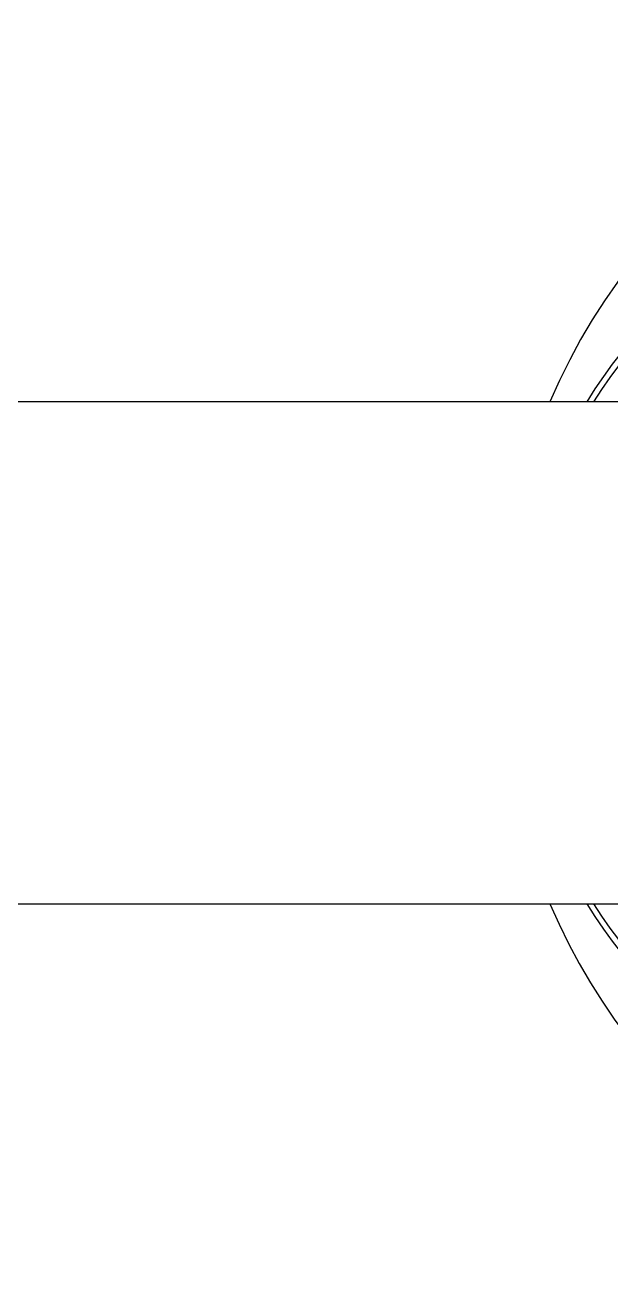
# Model space of a CAD drawing. Header units: millimetres. Extents: x -33000 to 294000, y 0 to 42408.
# Drawn here: x 194474.25 to 194496.44, y 18160.88 to 18208.35 of the extents above; entities that cross this region are included whole.
import ezdxf

# ---------------------------------------------------------------- set-up
doc = ezdxf.new("R2010")
doc.units = ezdxf.units.MM
doc.header["$LTSCALE"] = 50
doc.layers.add('arch', color=8, linetype='Continuous')

# ---------------------------------------------------------------- blocks, each defined once
blk = doc.blocks.new('A$C6CF502EC')
for p, q in [((-380.526, 9.5), (-440.471, 9.5)), ((-440.471, -9.5), (-380.526, -9.5))]:
    blk.add_line(p, q)
for centre, major_axis, start_param, end_param in [((-449.286, 0), (0, 23.75), 5.12388, 6.239824), ((-444.207, 0), (0, -17.898), 2.130294, 3.141593), ((-444.02, 0), (0, 17.525), 5.285288, 6.283185), ((-449.286, 0), (0, 23.75), 3.141593, 4.300912), ((-444.207, 0), (0, -17.898), 0, 1.011298), ((-444.02, 0), (0, 17.525), 3.141593, 4.13949)]:
    blk.add_ellipse(centre, major_axis=major_axis, ratio=0.981627, start_param=start_param, end_param=end_param)

msp = doc.modelspace()

# ---------------------------------------------------------------- block references
at = {"layer": 'arch', "rotation": 180}
msp.add_blockref('A$C6CF502EC', (194066.206, 18184.605), dxfattribs=at)

doc.saveas('drawing.dxf')
